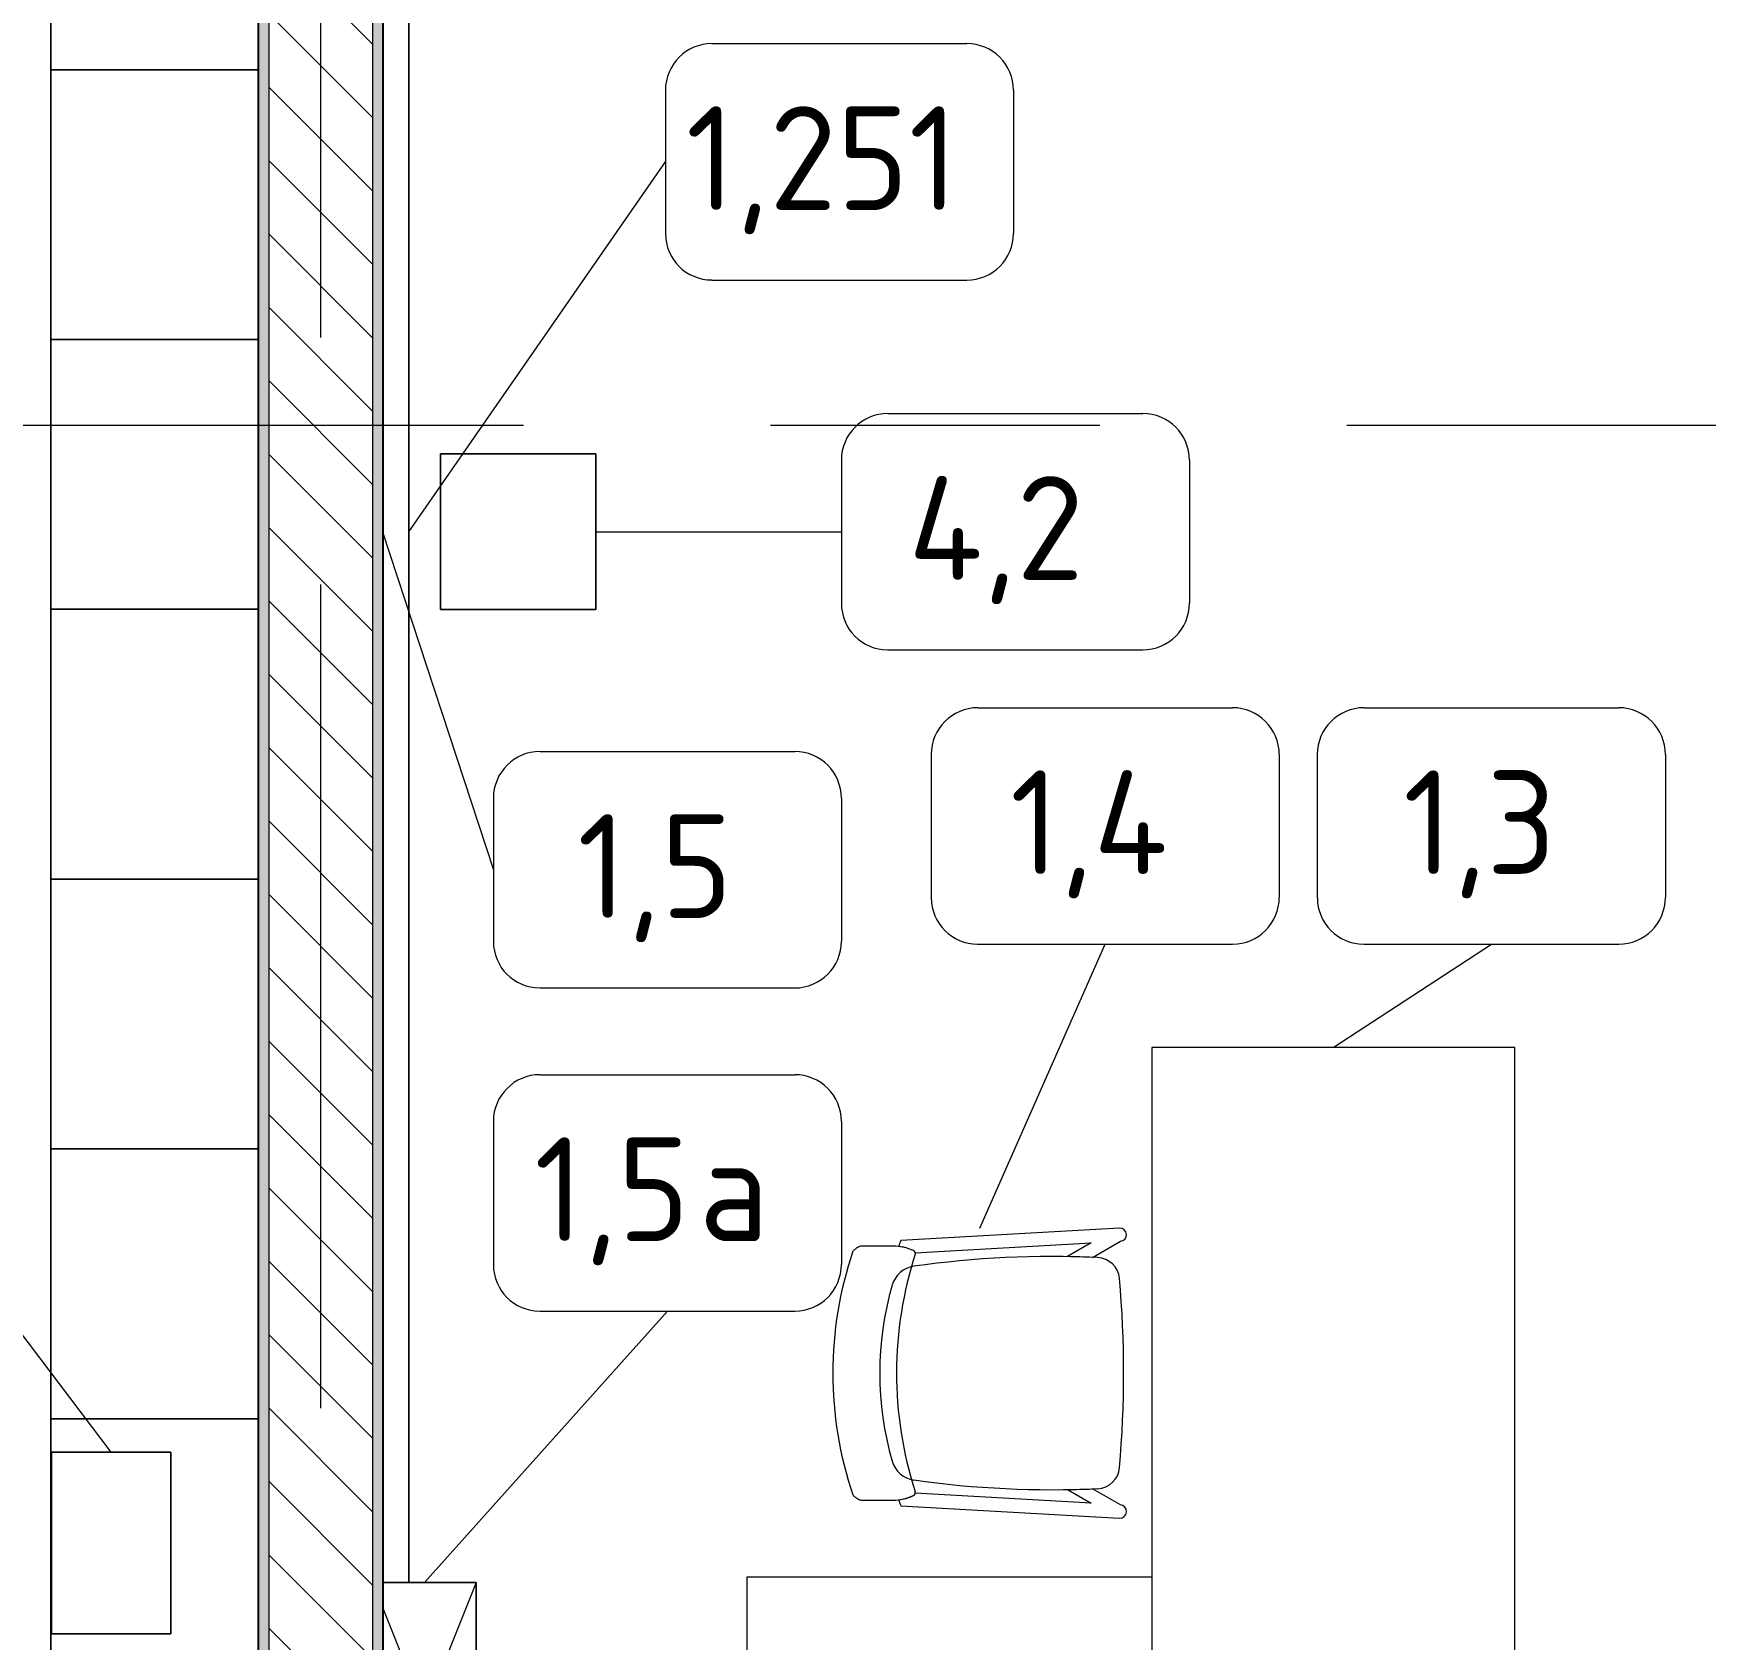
# Model space of a CAD drawing. Header units: millimetres. Extents: x 35092 to 251863, y -8553 to 29549.
# Drawn here: x 56106 to 59330, y 1259 to 4355 of the extents above; entities that cross this region are included whole.
import ezdxf

# ---------------------------------------------------------------- set-up
doc = ezdxf.new("R2010")
doc.units = ezdxf.units.MM
doc.linetypes.add('Осевая', pattern=[3175, 635, -476.25, 1587.5, -476.25])
for name, color, linetype, lineweight in [('A-DETL', 7, 'Continuous', 9), ('A-WALL', 7, 'Continuous', 9), ('I-FURN-IDEN', 7, 'Continuous', 9), ('I-WALL', 7, 'Continuous', 9), ('Оси-2', 7, 'Осевая', 9)]:
    doc.layers.add(name, color=color, linetype=linetype, lineweight=lineweight)
for name, color, linetype, lineweight, true_color in [('A-WALL-1', 9, 'Continuous', 9, 0x808080), ('A-WALL-FNSH-1', 9, 'Continuous', 9, 0x808080), ('I-FURN-1', 9, 'Continuous', 9, 0x808080)]:
    doc.layers.add(name, color=color, linetype=linetype, lineweight=lineweight, true_color=true_color)
doc.styles.add('GOST Common', font='GOST_Common.ttf', dxfattribs={"height": 200})
pattern_1 = [(0, (0, 0), (121.92, 30.48), [10.058, -81.382, 10.058, -81.382, -487.68]), (0, (0, 0), (121.92, 30.48), [-182.88, 10.058, -172.822, 10.058, -81.382, -213.36]), (0, (0, 0), (121.92, 30.48), [-457.2, 10.058, -50.902, 10.058, -142.342]), (120, (45.72, 15.24), (-87.356454, 90.345817), [10.058, -81.382, 10.058, -81.382, -487.68]), (120, (45.72, 15.24), (-87.356454, 90.345817), [-182.88, 10.058, -172.822, 10.058, -81.382, -213.36]), (120, (45.72, 15.24), (-87.356454, 90.345817), [-457.2, 10.058, -50.902, 10.058, -142.342]), (240, (60.96, 76.2), (-34.563546, -120.825817), [10.058, -81.382, 10.058, -81.382, -487.68]), (240, (60.96, 76.2), (-34.563546, -120.825817), [-182.88, 10.058, -172.822, 10.058, -81.382, -213.36]), (240, (60.96, 76.2), (-34.563546, -120.825817), [-457.2, 10.058, -50.902, 10.058, -142.342])]

# ---------------------------------------------------------------- blocks, each defined once
blk = doc.blocks.new('Chair_1 noor 78578 - 1_4-25422005-План расстановки мебели и оборудования 2 этажа в осях 12-23')
at = {"layer": 'I-FURN-1'}
for p, q in [((-130.5, 405.7), (-130.5, 344.8)), ((359.1, 344.8), (359.1, 405.7)), ((-141.2, 329.7), (-165.1, -92)), ((393.7, -92), (369.8, 329.7)), ((-136.5, -37.1), (-117.3, 302)), ((345.9, 302), (365.1, -37.1)), ((-110.2, 8.6), (-136.5, -37.1)), ((365.1, -37.1), (338.8, 8.6)), ((-139.7, -93.5), (-108.8, -39.9)), ((337.4, -39.9), (368.3, -93.5))]:
    blk.add_line(p, q, dxfattribs=at)
for centre, radius, start, end in [((114.3, -271.9), 732.8, 71.3174, 108.6833), ((114.3, -239.2), 609.6, 73.8265, 106.1735), ((114.3, -279.3), 660.4, 111.7, 112.7563), ((-37.4, 344.8), 93.1, 180, 204.9864), ((-37.4, 344.8), 93.1, 186.4785, 204.9864), ((114.3, -408), 746, 71.9445, 107.8276), ((-41.4, 297.5), 50.8, 106.1735, 171.9659), ((270, 297.5), 50.8, 8.0341, 73.8265), ((266, 344.8), 93.1, 334.477, 360), ((266, 344.8), 93.1, 335.0136, 353.5215), ((114.3, -279.3), 660.4, 67.2437, 68.3), ((-116, 308.2), 6.35, 204.9864, 258.4091), ((-116, 308.2), 6.35, 204.9864, 287.8276), ((1798.9, 37.7), 1909.3, 171.9659, 182.6261), ((-1570.3, 37.7), 1909.3, 357.3739, 8.0341), ((344.3, 307.4), 6.35, 281.4186, 334.477), ((344.6, 308.2), 6.35, 281.5909, 335.0136), ((1798.9, 37.7), 1909.3, 180.8761, 182.3307), ((-1570.3, 37.7), 1909.3, 357.6693, 359.1239), ((-64, -47.7), 44.5, 182.6261, 265.0912), ((292.6, -47.7), 44.4, 275.9396, 357.3739), ((-152.4, -92.7), 12.7, 176.75, 356.75), ((114.8, 2033.8), 2133.6, 265.0912, 274.9044), ((381, -92.7), 12.7, 183.25, 3.25)]:
    blk.add_arc(centre, radius, start, end, dxfattribs=at)
for points in [[(-120.4, 422.3), (-122, 420.8), (-124.7, 417.8), (-127.8, 413.5), (-129.8, 409.4), (-130.4, 406.9), (-130.5, 405.7)], [(359.1, 405.7), (359, 406.9), (358.4, 409.4), (356.4, 413.5), (353.3, 417.8), (350.6, 420.8), (349, 422.3)]]:
    blk.add_open_spline(points, degree=3, dxfattribs=at)
blk = doc.blocks.new('Стол базовый прямоугольный - 1_3-25460678-План расстановки мебели и оборудования 2 этажа в осях 12-23')
at = {"layer": 'I-FURN-1'}
for p, q in [((800, 350), (-800, 350)), ((-800, 350), (-800, -350)), ((800, -350), (800, 350)), ((-800, -350), (800, -350))]:
    blk.add_line(p, q, dxfattribs=at)
blk = doc.blocks.new('Шкаф параметрический - 1_5а-25565868-План расстановки мебели и оборудования 2 этажа в осях 12-23')
at = {"layer": 'I-FURN-1'}
for p, q in [((0, 200), (450, 20)), ((500, 200), (0, 200)), ((0, 200), (0, 20)), ((0, 69.9), (0, 200)), ((0, 200), (500, 200)), ((50, 20), (500, 200)), ((500, 20), (500, 200)), ((500, 200), (500, 20)), ((0, 20), (0, 69.9))]:
    blk.add_line(p, q, dxfattribs=at)
blk = doc.blocks.new('шкаф 1_112 - шкаф 1_112-V173-План расстановки мебели и оборудования 2 этажа в осях 12-23')
at = {"layer": 'I-FURN-1'}
for p, q in [((-400, 6070), (-400, 0)), ((0, 5), (0, 6070)), ((-400, 4335), (-400, 3815)), ((-400, 3815), (-400, 4335)), ((0, 4335), (0, 3815)), ((-400, 3815), (0, 3815)), ((-400, 3815), (0, 3815)), ((0, 3815), (-400, 3815)), ((0, 3815), (-400, 3815)), ((-400, 3815), (-400, 3295)), ((-400, 3295), (-400, 3815)), ((-400, 3815), (0, 3815)), ((0, 3815), (0, 3295)), ((0, 3295), (-400, 3295)), ((0, 3295), (-400, 3295)), ((-400, 3295), (-400, 2775)), ((-400, 2775), (-400, 3295)), ((-400, 3295), (0, 3295)), ((-400, 3295), (0, 3295)), ((0, 3295), (-400, 3295)), ((0, 3295), (0, 2775)), ((0, 2775), (-400, 2775)), ((-400, 2775), (0, 2775)), ((0, 2775), (-400, 2775)), ((0, 2775), (-400, 2775)), ((-400, 2775), (-400, 2255)), ((-400, 2255), (-400, 2775)), ((-400, 2775), (0, 2775)), ((0, 2775), (0, 2255)), ((0, 2255), (-400, 2255)), ((0, 2255), (-400, 2255)), ((-400, 2255), (-400, 1735)), ((-400, 1735), (-400, 2255)), ((-400, 2255), (0, 2255)), ((-400, 2255), (0, 2255)), ((0, 2255), (-400, 2255)), ((0, 2255), (0, 1735)), ((0, 1735), (-400, 1735)), ((-400, 1735), (0, 1735)), ((0, 1735), (-400, 1735)), ((0, 1735), (-400, 1735)), ((-400, 1735), (-400, 1215)), ((-400, 1215), (-400, 1735)), ((-400, 1735), (0, 1735)), ((0, 1735), (0, 1215)), ((0, 1215), (-400, 1215)), ((0, 1215), (-400, 1215)), ((-400, 1215), (-400, 695)), ((-400, 695), (-400, 1215)), ((-400, 1215), (0, 1215)), ((-400, 1215), (0, 1215)), ((0, 1215), (-400, 1215)), ((0, 1215), (0, 695))]:
    blk.add_line(p, q, dxfattribs=at)
blk = doc.blocks.new('Марка_Мебель - В прямоуг_Balcon_Марка-25523697-План расстановки мебели и оборудования 2 этажа в осях 12-23')
at = {"layer": 'I-FURN-IDEN'}
for p, q in [((-2.455, 2.278), (2.455, 2.278)), ((-3.355, 1.378), (-3.355, -1.384)), ((3.355, 1.378), (3.355, -1.378)), ((-2.461, -2.278), (2.455, -2.278))]:
    blk.add_line(p, q, dxfattribs=at)
for centre, radius, start, end in [((-2.455, 1.378), 0.9, 90, 180), ((2.455, 1.378), 0.9, 0, 90), ((-2.461, -1.384), 0.893, 180, 270), ((2.455, -1.378), 0.9, 270, 0)]:
    blk.add_arc(centre, radius, start, end, dxfattribs=at)

msp = doc.modelspace()

# ---------------------------------------------------------------- hatches: boundary and pattern name
at = {"layer": 'I-WALL'}
h = msp.add_hatch(dxfattribs=at)
h.set_pattern_fill('FP_19', color=256, style=0, pattern_type=2)
h.set_pattern_definition([(135, (0, 0), (-70.71068, -70.71068), [])])
h.paths.add_polyline_path([(56760, 425), (56760, 7400), (56560, 7400), (56560, 425)])
h = msp.add_hatch(dxfattribs=at)
h.set_pattern_fill('FP_58', color=256, style=0, pattern_type=2)
h.set_pattern_definition(pattern_1)
h.paths.add_polyline_path([(56760, 450), (56780, 450), (56780, 7380), (56760, 7380), (56760, 912.7)])
h = msp.add_hatch(dxfattribs=at)
h.set_pattern_fill('FP_58', color=256, style=0, pattern_type=2)
h.set_pattern_definition(pattern_1)
h.paths.add_polyline_path([(56540, 470), (56560, 470), (56560, 7070), (56540, 7070), (56540, 471)])

# ---------------------------------------------------------------- linework, layer by layer
at = {"layer": 'A-DETL'}
for p, q in [((57482.2, 1380.2), (58262.2, 1380.2)), ((57482.2, 800.2), (57482.2, 1380.2))]:
    msp.add_line(p, q, dxfattribs=at)
at = {"layer": 'A-WALL'}
for p, q in [((56560, 7400), (56560, 425)), ((56780, 471), (56780, 7380)), ((56540, 470), (56540, 7050))]:
    msp.add_line(p, q, dxfattribs=at)
at = {"layer": 'A-WALL-1'}
msp.add_line((56760, 7400), (56760, 425), dxfattribs=at)
at = {"layer": 'A-WALL-FNSH-1'}
for p, q in [((56781, 471), (56781, 7379)), ((56539, 7049), (56539, 471))]:
    msp.add_line(p, q, dxfattribs=at)
at = {"layer": 'I-FURN-1'}
for p, q in [((56829.9, 1369.5), (56829.9, 4377)), ((56829.9, 4377), (56829.9, 1369.5)), ((57190.7, 3544.5), (56890.7, 3544.5)), ((56890.7, 3544.5), (56890.7, 3244.5)), ((56890.7, 3244.5), (56890.7, 3544.5)), ((56890.7, 3544.5), (57190.7, 3544.5)), ((57190.7, 3244.5), (57190.7, 3544.5)), ((57190.7, 3544.5), (57190.7, 3244.5)), ((56890.7, 3244.5), (57190.7, 3244.5)), ((57190.7, 3244.5), (56890.7, 3244.5)), ((56370.8, 1620.5), (56140.8, 1620.5)), ((56140.8, 1620.5), (56140.8, 1270.5)), ((56140.8, 1270.5), (56140.8, 1620.5)), ((56140.8, 1620.5), (56370.8, 1620.5)), ((56370.8, 1270.5), (56370.8, 1620.5)), ((56370.8, 1620.5), (56370.8, 1270.5)), ((56780, 1369.5), (56829.9, 1369.5)), ((56829.9, 1369.5), (56780, 1369.5)), ((56140.8, 1270.5), (56370.8, 1270.5)), ((56370.8, 1270.5), (56140.8, 1270.5))]:
    msp.add_line(p, q, dxfattribs=at)
at = {"layer": 'I-FURN-IDEN'}
for p, q in [((56829.9, 3394.5), (57324.6, 4107.4)), ((56779.4, 3394.5), (56992.9, 2743)), ((57190.7, 3394.5), (57663.9, 3394.5)), ((57930.5, 2052.2), (58172.6, 2599.6)), ((58612.2, 2400.2), (58917, 2599.6)), ((56255.8, 1620.5), (55705.4, 2348)), ((56860, 1369.5), (57328.4, 1892.4))]:
    msp.add_line(p, q, dxfattribs=at)
at = {"layer": 'Оси-2'}
for p, q in [((56660, 593.7), (56660, 24898.1)), ((38477.2, 3600), (82200, 3600))]:
    msp.add_line(p, q, dxfattribs=at)

# ---------------------------------------------------------------- block references
at = {"layer": 'I-FURN-1'}
msp.add_blockref('шкаф 1_112 - шкаф 1_112-V173-План расстановки мебели и оборудования 2 этажа в осях 12-23', (56540, 470), dxfattribs=at)
for name, p, rotation in [('Стол базовый прямоугольный - 1_3-25460678-План расстановки мебели и оборудования 2 этажа в осях 12-23', (58612.2, 1600.2), 270.0000000000001), ('Chair_1 noor 78578 - 1_4-25422005-План расстановки мебели и оборудования 2 этажа в осях 12-23', (58108.2, 1658.5), 90), ('Шкаф параметрический - 1_5а-25565868-План расстановки мебели и оборудования 2 этажа в осях 12-23', (56760, 1369.5), 269.9999999999998)]:
    msp.add_blockref(name, p, dxfattribs=dict(at, rotation=rotation))
at = {"layer": 'I-FURN-IDEN', "xscale": 99.99999999999993, "yscale": 99.99999999999993, "zscale": 99.99999999999993}
for p in [(57660.1, 4107.4), (57999.3, 3394.5), (58172.6, 2827.4), (58917, 2827.4), (57328.4, 2743), (57328.4, 2120.2)]:
    msp.add_blockref('Марка_Мебель - В прямоуг_Balcon_Марка-25523697-План расстановки мебели и оборудования 2 этажа в осях 12-23', p, dxfattribs=at)

# ---------------------------------------------------------------- texts
at = {"layer": 'I-FURN-IDEN', "char_height": 200, "attachment_point": 1, "style": 'GOST Common'}
for s, insert, width in [('1,251', (57364.1, 4214.4), 681.434), ('4,2', (57792.8, 3501.5), 464.979), ('1,4', (57989.1, 2934.4), 408.861), ('1,3', (58747, 2934.4), 376.793), ('1,5', (57154.9, 2850), 384.81), ('1,5', (57071.9, 2227.2), 384.81), ('\\fGOST Common|b0|i0|c204|p34|;а', (57389.4, 2227.2), 200.422)]:
    msp.add_mtext(s, dxfattribs=dict(at, insert=insert, width=width))

doc.saveas('drawing.dxf')
